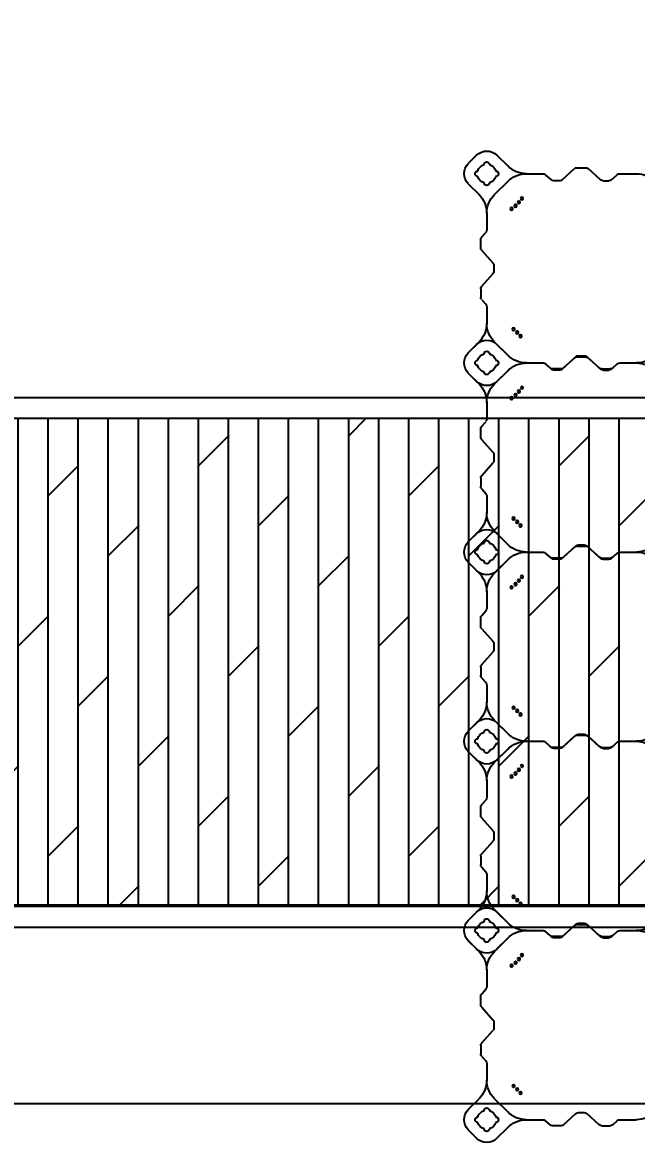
# Model space of a CAD drawing. Header units: millimetres. Extents: x -1612139 to -1260738, y 1141106 to 1536160.
# Drawn here: x -1334745 to -1333124, y 1253728 to 1256711 of the extents above; entities that cross this region are included whole.
import ezdxf

# ---------------------------------------------------------------- set-up
doc = ezdxf.new("R2010")
doc.units = ezdxf.units.MM
doc.header["$LTSCALE"] = 10
doc.layers.get('0').update_dxf_attribs({"linetype": 'CONTINUOUS'})
doc.layers.get('DEFPOINTS').update_dxf_attribs({"linetype": 'CONTINUOUS'})
for name, color, linetype in [('W-bridge approach引桥', 4, 'CONTINUOUS'), ('W-FLOAT_BOWL浮筒', 253, 'CONTINUOUS'), ('W-WOOD_FLOOR木地板', 30, 'CONTINUOUS')]:
    doc.layers.add(name, color=color, linetype=linetype)
doc.styles.add('STANDARD_T3', font='simplex.shx', dxfattribs={"width": 0.7, "bigfont": 'gbcbig.shx'})
doc.dimstyles.new('W&&200', dxfattribs={"dimtxt": 700, "dimasz": 200, "dimexe": 500, "dimexo": 600, "dimgap": 200, "dimtad": 1, "dimdec": 0, "dimzin": 0, "dimdsep": 46, "dimtxsty": 'STANDARD_T3', "dimcen": 0.09, "dimclrd": 1, "dimclre": 1, "dimclrt": 7, "dimazin": 2, "dimtfac": 1, "dimtdec": 0, "dimtix": 1, "dimtmove": 2, "dimatfit": 3, "dimfxl": 100, "dimtolj": 1, "dimtzin": 0, "dimarcsym": 0})

# ---------------------------------------------------------------- blocks, each defined once
blk = doc.blocks.new('橙色')
at = {"layer": 'W-FLOAT_BOWL浮筒', "color": 30}
for p, q in [((-48.8, 2526.9), (-26.9, 2548.8)), ((26.8, 2548.8), (55.2, 2520.5)), ((167.1, 2513.4), (155.3, 2502.6)), ((196.1, 2516), (173.9, 2516)), ((202.9, 2513.4), (235.6, 2483.6)), ((297.1, 2513.4), (264.4, 2483.6)), ((303.9, 2516), (326.1, 2516)), ((332.9, 2513.4), (344.7, 2502.6)), ((20.5, 2444.8), (55.2, 2479.5)), ((104.6, 2500), (148.5, 2500)), ((242.4, 2481), (257.6, 2481)), ((351.5, 2500), (395.3, 2500)), ((-48.8, 2473.2), (-20.5, 2444.8)), ((0, 2351.5), (0, 2395.4)), ((-13.4, 2332.9), (-2.6, 2344.7)), ((-16, 2303.9), (-16, 2326.1)), ((-13.4, 2297.1), (16.4, 2264.4)), ((19, 2242.4), (19, 2257.6)), ((-13.4, 2202.9), (16.4, 2235.6)), ((-16, 2196.1), (-16, 2173.9)), ((-13.4, 2167.1), (-2.6, 2155.3)), ((0, 2104.7), (0, 2148.5)), ((-48.8, 2026.8), (-20.5, 2055.2)), ((-48.8, 2026.9), (-26.9, 2048.8)), ((55.2, 2020.5), (20.5, 2055.2)), ((26.8, 2048.8), (55.2, 2020.5)), ((104.6, 2000), (148.7, 2000)), ((104.6, 2000), (148.5, 2000)), ((167.1, 2013.4), (155.3, 2002.6)), ((170.6, 2016.4), (155.5, 2002.6)), ((196.1, 2016), (173.9, 2016)), ((192.6, 2019), (177.4, 2019)), ((199.4, 2016.4), (232.1, 1986.6)), ((202.9, 2013.4), (235.6, 1983.6)), ((297.1, 2013.4), (264.4, 1983.6)), ((300.6, 2016.4), (267.9, 1986.6)), ((303.9, 2016), (326.1, 2016)), ((307.4, 2019), (322.6, 2019)), ((329.4, 2016.4), (344.5, 2002.6)), ((332.9, 2013.4), (344.7, 2002.6)), ((351.3, 2000), (395.3, 2000)), ((351.5, 2000), (395.3, 2000)), ((-48.8, 1973.2), (-20.5, 1944.8)), ((-26.9, 1951.2), (-48.8, 1973.1)), ((20.5, 1944.8), (55.2, 1979.5)), ((26.8, 1951.2), (55.2, 1979.5)), ((238.9, 1984), (261.1, 1984)), ((242.4, 1981), (257.6, 1981)), ((0, 1851.5), (0, 1895.4)), ((-16, 1803.9), (-16, 1826.1)), ((-13.4, 1832.9), (-2.6, 1844.7)), ((-13.4, 1797.1), (16.4, 1764.4)), ((-13.4, 1702.9), (16.4, 1735.6)), ((19, 1742.4), (19, 1757.6)), ((-16, 1696.1), (-16, 1673.9)), ((-13.4, 1667.1), (-2.6, 1655.3)), ((0, 1604.7), (0, 1648.5)), ((-48.8, 1526.8), (-20.5, 1555.2)), ((55.2, 1520.5), (20.5, 1555.2)), ((-48.8, 1526.9), (-26.9, 1548.8)), ((26.8, 1548.8), (55.2, 1520.5)), ((104.6, 1500), (148.5, 1500)), ((104.6, 1500), (148.7, 1500)), ((167.1, 1513.4), (155.3, 1502.6)), ((170.6, 1516.4), (155.5, 1502.6)), ((196.1, 1516), (173.9, 1516)), ((192.6, 1519), (177.4, 1519)), ((199.4, 1516.4), (232.1, 1486.6)), ((202.9, 1513.4), (235.6, 1483.6)), ((297.1, 1513.4), (264.4, 1483.6)), ((300.6, 1516.4), (267.9, 1486.6)), ((303.9, 1516), (326.1, 1516)), ((307.4, 1519), (322.6, 1519)), ((329.4, 1516.4), (344.5, 1502.6)), ((332.9, 1513.4), (344.7, 1502.6)), ((351.3, 1500), (395.3, 1500)), ((351.5, 1500), (395.3, 1500)), ((-48.8, 1473.2), (-20.5, 1444.8)), ((-26.9, 1451.2), (-48.8, 1473.1)), ((20.5, 1444.8), (55.2, 1479.5)), ((26.8, 1451.2), (55.2, 1479.5)), ((238.9, 1484), (261.1, 1484)), ((242.4, 1481), (257.6, 1481)), ((0, 1351.5), (0, 1395.4)), ((-13.4, 1332.9), (-2.6, 1344.7)), ((-16, 1303.9), (-16, 1326.1)), ((-13.4, 1297.1), (16.4, 1264.4)), ((19, 1242.4), (19, 1257.6)), ((-13.4, 1202.9), (16.4, 1235.6)), ((-16, 1196.1), (-16, 1173.9)), ((-13.4, 1167.1), (-2.6, 1155.3)), ((0, 1104.7), (0, 1148.5)), ((-48.8, 1026.8), (-20.5, 1055.2)), ((-48.8, 1026.9), (-26.9, 1048.8)), ((55.2, 1020.5), (20.5, 1055.2)), ((26.8, 1048.8), (55.2, 1020.5)), ((170.6, 1016.4), (155.5, 1002.6)), ((196.1, 1016), (173.9, 1016)), ((192.6, 1019), (177.4, 1019)), ((199.4, 1016.4), (232.1, 986.6)), ((300.6, 1016.4), (267.9, 986.6)), ((303.9, 1016), (326.1, 1016)), ((307.4, 1019), (322.6, 1019)), ((329.4, 1016.4), (344.5, 1002.6)), ((104.6, 1000), (148.7, 1000)), ((104.6, 1000), (148.5, 1000)), ((167.1, 1013.4), (155.3, 1002.6)), ((202.9, 1013.4), (235.6, 983.6)), ((297.1, 1013.4), (264.4, 983.6)), ((332.9, 1013.4), (344.7, 1002.6)), ((351.3, 1000), (395.3, 1000)), ((351.5, 1000), (395.3, 1000)), ((-48.8, 973.2), (-20.5, 944.8)), ((-26.9, 951.2), (-48.8, 973.1)), ((20.5, 944.8), (55.2, 979.5)), ((26.8, 951.2), (55.2, 979.5)), ((238.9, 984), (261.1, 984)), ((242.4, 981), (257.6, 981)), ((0, 851.5), (0, 895.4)), ((-13.4, 832.9), (-2.6, 844.7)), ((-16, 803.9), (-16, 826.1)), ((-13.4, 797.1), (16.4, 764.4)), ((19, 742.4), (19, 757.6)), ((-13.4, 702.9), (16.4, 735.6)), ((-16, 696.1), (-16, 673.9)), ((-13.4, 667.1), (-2.6, 655.3)), ((0, 604.7), (0, 648.5)), ((-48.8, 526.8), (-20.5, 555.2)), ((-48.8, 526.9), (-26.9, 548.8)), ((55.2, 520.5), (20.5, 555.2)), ((26.8, 548.8), (55.2, 520.5)), ((167.1, 513.4), (155.3, 502.6)), ((170.6, 516.4), (155.5, 502.6)), ((196.1, 516), (173.9, 516)), ((192.6, 519), (177.4, 519)), ((199.4, 516.4), (232.1, 486.6)), ((202.9, 513.4), (235.6, 483.6)), ((297.1, 513.4), (264.4, 483.6)), ((300.6, 516.4), (267.9, 486.6)), ((303.9, 516), (326.1, 516)), ((307.4, 519), (322.6, 519)), ((329.4, 516.4), (344.5, 502.6)), ((332.9, 513.4), (344.7, 502.6)), ((20.5, 444.8), (55.2, 479.5)), ((26.8, 451.2), (55.2, 479.5)), ((104.6, 500), (148.7, 500)), ((104.6, 500), (148.5, 500)), ((238.9, 484), (261.1, 484)), ((242.4, 481), (257.6, 481)), ((351.3, 500), (395.3, 500)), ((351.5, 500), (395.3, 500)), ((-48.8, 473.2), (-20.5, 444.8)), ((-26.9, 451.2), (-48.8, 473.1)), ((0, 351.5), (0, 395.4)), ((-13.4, 332.9), (-2.6, 344.7)), ((-16, 303.9), (-16, 326.1)), ((-13.4, 297.1), (16.4, 264.4)), ((19, 242.4), (19, 257.6)), ((-13.4, 202.9), (16.4, 235.6)), ((-16, 196.1), (-16, 173.9)), ((-13.4, 167.1), (-2.6, 155.3)), ((0, 104.7), (0, 148.5)), ((-48.8, 26.8), (-20.5, 55.2)), ((55.2, 20.5), (20.5, 55.2)), ((104.6, 0), (148.7, 0)), ((170.6, 16.4), (155.5, 2.6)), ((192.6, 19), (177.4, 19)), ((199.4, 16.4), (232.1, -13.4)), ((300.6, 16.4), (267.9, -13.4)), ((307.4, 19), (322.6, 19)), ((329.4, 16.4), (344.5, 2.6)), ((351.3, 0), (395.3, 0)), ((-26.9, -48.8), (-48.8, -26.9)), ((26.8, -48.8), (55.2, -20.5)), ((238.9, -16), (261.1, -16))]:
    blk.add_line(p, q, dxfattribs=at)
for centre in [(80.3, 2419.7), (89, 2429.4), (70.6, 2411), (65.3, 2092.9), (75.6, 2084.8), (84.8, 2075.6), (92.9, 2065.3), (70.6, 1911), (80.3, 1919.7), (89, 1929.4), (65.3, 1592.9), (75.6, 1584.8), (84.8, 1575.6), (92.9, 1565.3), (89, 1429.4), (70.6, 1411), (80.3, 1419.7), (65.3, 1092.9), (75.6, 1084.8), (84.8, 1075.6), (92.9, 1065.3), (89, 929.4), (70.6, 911), (80.3, 919.7), (65.3, 592.9), (75.6, 584.8), (84.8, 575.6), (92.9, 565.3), (80.3, 419.7), (89, 429.4), (70.6, 411), (65.3, 92.9), (75.6, 84.8), (84.8, 75.6), (92.9, 65.3)]:
    blk.add_circle(centre, 3.5, dxfattribs=at)
for centre, radius, start, end in [((0, 2522), 38, 45, 135), ((-22, 2500), 38, 135, 225), ((-24, 2500), 7, 90, 270), ((0, 2500), 25, 106.2602, 163.7398), ((0, 2524), 7, 0, 180), ((0, 2500), 25, 16.2602, 73.7398), ((24, 2500), 7, 270, 90), ((104.7, 2570), 70, 225, 270), ((173.9, 2506), 10, 90, 132.2737), ((196.1, 2506), 10, 47.7263, 90), ((303.9, 2506), 10, 90, 132.2737), ((326.1, 2506), 10, 47.7263, 90), ((0, 2500), 25, 196.2602, 253.7398), ((0, 2500), 25, 286.2602, 343.7398), ((104.7, 2430), 70, 90, 135), ((148.5, 2510), 10, 270, 312.2737), ((242.4, 2491), 10, 227.7263, 270), ((257.6, 2491), 10, 270, 312.2737), ((351.5, 2510), 10, 227.7263, 270), ((395.3, 2430), 70, 45, 90), ((0, 2476), 7, 180, 0), ((-70, 2395.3), 70, 0, 45), ((70, 2395.3), 70, 135, 180), ((-6, 2326.1), 10, 137.7263, 180), ((-10, 2351.5), 10, 317.7263, 0), ((-6, 2303.9), 10, 180, 222.2737), ((9, 2257.6), 10, 0, 42.2737), ((9, 2242.4), 10, 317.7263, 0), ((-6, 2196.1), 10, 137.7263, 180), ((-6, 2173.9), 10, 180, 222.2737), ((-10, 2148.5), 10, 0, 42.2737), ((-70, 2104.7), 70, 315, 0), ((70, 2104.7), 70, 180, 225), ((0, 2022), 38, 45, 135), ((0, 2024), 7, 0, 180), ((0, 2024), 7, 0, 180), ((-22, 2000), 38, 135, 225), ((-22, 2000), 38, 135, 225), ((-24, 2000), 7, 90, 270), ((-24, 2000), 7, 90, 270), ((0, 2000), 25, 106.2602, 163.7398), ((0, 2000), 25, 106.2602, 163.7398), ((0, 2000), 25, 16.2602, 73.7398), ((0, 2000), 25, 16.2602, 73.7398), ((24, 2000), 7, 270, 90), ((24, 2000), 7, 270, 90), ((104.7, 2070), 70, 225, 270), ((104.7, 2070), 70, 225, 270), ((104.7, 1930), 70, 90, 135), ((104.7, 1930), 70, 90, 135), ((148.5, 2010), 10, 270, 312.2737), ((148.7, 2010), 10, 270, 312.2737), ((173.9, 2006), 10, 90, 132.2737), ((177.4, 2009), 10, 90, 132.2737), ((192.6, 2009), 10, 47.7263, 90), ((196.1, 2006), 10, 47.7263, 90), ((303.9, 2006), 10, 90, 132.2737), ((307.4, 2009), 10, 90, 132.2737), ((322.6, 2009), 10, 47.7263, 90), ((326.1, 2006), 10, 47.7263, 90), ((351.3, 2010), 10, 227.7263, 270), ((351.5, 2010), 10, 227.7263, 270), ((395.3, 2070), 70, 270, 315), ((395.3, 1930), 70, 45, 90), ((0, 2000), 25, 196.2602, 253.7398), ((0, 2000), 25, 196.2602, 253.7398), ((0, 1976), 7, 180, 0), ((0, 1976), 7, 180, 0), ((0, 2000), 25, 286.2602, 343.7398), ((0, 2000), 25, 286.2602, 343.7398), ((238.9, 1994), 10, 227.7263, 270), ((242.4, 1991), 10, 227.7263, 270), ((257.6, 1991), 10, 270, 312.2737), ((261.1, 1994), 10, 270, 312.2737), ((0, 1978), 38, 225, 315), ((-70, 1895.3), 70, 0, 45), ((70, 1895.3), 70, 135, 180), ((-10, 1851.5), 10, 317.7263, 0), ((-6, 1826.1), 10, 137.7263, 180), ((-6, 1803.9), 10, 180, 222.2737), ((9, 1757.6), 10, 0, 42.2737), ((9, 1742.4), 10, 317.7263, 0), ((-6, 1696.1), 10, 137.7263, 180), ((-6, 1673.9), 10, 180, 222.2737), ((-10, 1648.5), 10, 0, 42.2737), ((-70, 1604.7), 70, 315, 0), ((70, 1604.7), 70, 180, 225), ((0, 1522), 38, 45, 135), ((-22, 1500), 38, 135, 225), ((-22, 1500), 38, 135, 225), ((0, 1500), 25, 106.2602, 163.7398), ((0, 1500), 25, 106.2602, 163.7398), ((0, 1524), 7, 0, 180), ((0, 1524), 7, 0, 180), ((0, 1500), 25, 16.2602, 73.7398), ((0, 1500), 25, 16.2602, 73.7398), ((-24, 1500), 7, 90, 270), ((-24, 1500), 7, 90, 270), ((0, 1500), 25, 196.2602, 253.7398), ((0, 1500), 25, 196.2602, 253.7398), ((0, 1500), 25, 286.2602, 343.7398), ((0, 1500), 25, 286.2602, 343.7398), ((24, 1500), 7, 270, 90), ((24, 1500), 7, 270, 90), ((104.7, 1570), 70, 225, 270), ((104.7, 1570), 70, 225, 270), ((104.7, 1430), 70, 90, 135), ((104.7, 1430), 70, 90, 135), ((148.5, 1510), 10, 270, 312.2737), ((148.7, 1510), 10, 270, 312.2737), ((173.9, 1506), 10, 90, 132.2737), ((177.4, 1509), 10, 90, 132.2737), ((192.6, 1509), 10, 47.7263, 90), ((196.1, 1506), 10, 47.7263, 90), ((303.9, 1506), 10, 90, 132.2737), ((307.4, 1509), 10, 90, 132.2737), ((322.6, 1509), 10, 47.7263, 90), ((326.1, 1506), 10, 47.7263, 90), ((351.3, 1510), 10, 227.7263, 270), ((351.5, 1510), 10, 227.7263, 270), ((395.3, 1570), 70, 270, 315), ((395.3, 1430), 70, 45, 90), ((0, 1476), 7, 180, 0), ((0, 1476), 7, 180, 0), ((238.9, 1494), 10, 227.7263, 270), ((242.4, 1491), 10, 227.7263, 270), ((257.6, 1491), 10, 270, 312.2737), ((261.1, 1494), 10, 270, 312.2737), ((0, 1478), 38, 225, 315), ((-70, 1395.3), 70, 0, 45), ((70, 1395.3), 70, 135, 180), ((-10, 1351.5), 10, 317.7263, 0), ((-6, 1326.1), 10, 137.7263, 180), ((-6, 1303.9), 10, 180, 222.2737), ((9, 1257.6), 10, 0, 42.2737), ((9, 1242.4), 10, 317.7263, 0), ((-6, 1196.1), 10, 137.7263, 180), ((-6, 1173.9), 10, 180, 222.2737), ((-10, 1148.5), 10, 0, 42.2737), ((-70, 1104.7), 70, 315, 0), ((70, 1104.7), 70, 180, 225), ((0, 1022), 38, 45, 135), ((-22, 1000), 38, 135, 225), ((-22, 1000), 38, 135, 225), ((0, 1000), 25, 106.2602, 163.7398), ((0, 1000), 25, 106.2602, 163.7398), ((0, 1024), 7, 0, 180), ((0, 1024), 7, 0, 180), ((0, 1000), 25, 16.2602, 73.7398), ((0, 1000), 25, 16.2602, 73.7398), ((104.7, 1070), 70, 225, 270), ((104.7, 1070), 70, 225, 270), ((173.9, 1006), 10, 90, 132.2737), ((177.4, 1009), 10, 90, 132.2737), ((192.6, 1009), 10, 47.7263, 90), ((196.1, 1006), 10, 47.7263, 90), ((303.9, 1006), 10, 90, 132.2737), ((307.4, 1009), 10, 90, 132.2737), ((322.6, 1009), 10, 47.7263, 90), ((326.1, 1006), 10, 47.7263, 90), ((395.3, 1070), 70, 270, 315), ((-24, 1000), 7, 90, 270), ((-24, 1000), 7, 90, 270), ((0, 1000), 25, 196.2602, 253.7398), ((0, 1000), 25, 196.2602, 253.7398), ((0, 1000), 25, 286.2602, 343.7398), ((0, 1000), 25, 286.2602, 343.7398), ((24, 1000), 7, 270, 90), ((24, 1000), 7, 270, 90), ((104.7, 930), 70, 90, 135), ((104.7, 930), 70, 90, 135), ((148.5, 1010), 10, 270, 312.2737), ((148.7, 1010), 10, 270, 312.2737), ((238.9, 994), 10, 227.7263, 270), ((261.1, 994), 10, 270, 312.2737), ((351.3, 1010), 10, 227.7263, 270), ((351.5, 1010), 10, 227.7263, 270), ((395.3, 930), 70, 45, 90), ((0, 976), 7, 180, 0), ((0, 976), 7, 180, 0), ((242.4, 991), 10, 227.7263, 270), ((257.6, 991), 10, 270, 312.2737), ((0, 978), 38, 225, 315), ((-70, 895.3), 70, 0, 45), ((70, 895.3), 70, 135, 180), ((-10, 851.5), 10, 317.7263, 0), ((-6, 826.1), 10, 137.7263, 180), ((-6, 803.9), 10, 180, 222.2737), ((9, 757.6), 10, 0, 42.2737), ((9, 742.4), 10, 317.7263, 0), ((-6, 696.1), 10, 137.7263, 180), ((-6, 673.9), 10, 180, 222.2737), ((-10, 648.5), 10, 0, 42.2737), ((-70, 604.7), 70, 315, 0), ((70, 604.7), 70, 180, 225), ((0, 522), 38, 45, 135), ((-22, 500), 38, 135, 225), ((-22, 500), 38, 135, 225), ((0, 500), 25, 106.2602, 163.7398), ((0, 500), 25, 106.2602, 163.7398), ((0, 524), 7, 0, 180), ((0, 524), 7, 0, 180), ((0, 500), 25, 16.2602, 73.7398), ((0, 500), 25, 16.2602, 73.7398), ((104.7, 570), 70, 225, 270), ((104.7, 570), 70, 225, 270), ((173.9, 506), 10, 90, 132.2737), ((177.4, 509), 10, 90, 132.2737), ((192.6, 509), 10, 47.7263, 90), ((196.1, 506), 10, 47.7263, 90), ((303.9, 506), 10, 90, 132.2737), ((307.4, 509), 10, 90, 132.2737), ((322.6, 509), 10, 47.7263, 90), ((326.1, 506), 10, 47.7263, 90), ((395.3, 570), 70, 270, 315), ((-24, 500), 7, 90, 270), ((-24, 500), 7, 90, 270), ((0, 500), 25, 196.2602, 253.7398), ((0, 500), 25, 196.2602, 253.7398), ((0, 500), 25, 286.2602, 343.7398), ((0, 500), 25, 286.2602, 343.7398), ((24, 500), 7, 270, 90), ((24, 500), 7, 270, 90), ((104.7, 430), 70, 90, 135), ((104.7, 430), 70, 90, 135), ((148.5, 510), 10, 270, 312.2737), ((148.7, 510), 10, 270, 312.2737), ((238.9, 494), 10, 227.7263, 270), ((242.4, 491), 10, 227.7263, 270), ((257.6, 491), 10, 270, 312.2737), ((261.1, 494), 10, 270, 312.2737), ((351.3, 510), 10, 227.7263, 270), ((351.5, 510), 10, 227.7263, 270), ((395.3, 430), 70, 45, 90), ((0, 478), 38, 225, 315), ((0, 476), 7, 180, 0), ((0, 476), 7, 180, 0), ((-70, 395.3), 70, 0, 45), ((70, 395.3), 70, 135, 180), ((-6, 326.1), 10, 137.7263, 180), ((-10, 351.5), 10, 317.7263, 0), ((-6, 303.9), 10, 180, 222.2737), ((9, 257.6), 10, 0, 42.2737), ((9, 242.4), 10, 317.7263, 0), ((-6, 196.1), 10, 137.7263, 180), ((-6, 173.9), 10, 180, 222.2737), ((-10, 148.5), 10, 0, 42.2737), ((-70, 104.7), 70, 315, 0), ((70, 104.7), 70, 180, 225), ((0, 24), 7, 0, 180), ((-22, 0), 38, 135, 225), ((-24, 0), 7, 90, 270), ((0, 0), 25, 106.2602, 163.7398), ((0, 0), 25, 16.2602, 73.7398), ((24, 0), 7, 270, 90), ((104.7, 70), 70, 225, 270), ((104.7, -70), 70, 90, 135), ((148.7, 10), 10, 270, 312.2737), ((177.4, 9), 10, 90, 132.2737), ((192.6, 9), 10, 47.7263, 90), ((307.4, 9), 10, 90, 132.2737), ((322.6, 9), 10, 47.7263, 90), ((351.3, 10), 10, 227.7263, 270), ((395.3, 70), 70, 270, 315), ((0, 0), 25, 196.2602, 253.7398), ((0, -24), 7, 180, 0), ((0, 0), 25, 286.2602, 343.7398), ((238.9, -6), 10, 227.7263, 270), ((261.1, -6), 10, 270, 312.2737), ((0, -22), 38, 225, 315)]:
    blk.add_arc(centre, radius, start, end, dxfattribs=at)
blk = doc.blocks.new('frfwwewe')
at = {"layer": 'W-WOOD_FLOOR木地板'}
h = blk.add_hatch(dxfattribs=at)
h.set_pattern_fill('DOLMIT', color=256, scale=100, angle=90)
h.set_pattern_definition([(90, (0, 0), (-79.374206, 5e-15), []), (135, (0, 0), (-158.7483, -158.7483), [112.2521, -224.504])])
h.paths.add_polyline_path([(82973.6, 41759.7), (87863.6, 41759.7), (87863.6, 40474.4), (82973.6, 40474.4)])
at = {"color": 3, "lineweight": 5}
for p, q in [((87918.6, 41819.4), (82918.6, 41819.4)), ((87918.6, 40419.4), (82408.6, 40419.4))]:
    blk.add_line(p, q, dxfattribs=at)
at = {"color": 0}
for p, q in [((87918.6, 41819.4), (82918.6, 41819.4)), ((87918.6, 40419.4), (82408.6, 40419.4))]:
    blk.add_line(p, q, dxfattribs=at)
at = {"lineweight": 5}
for p, q in [((87863.6, 41764.4), (82973.6, 41764.4)), ((87863.6, 40474.4), (82973.6, 40474.4))]:
    blk.add_line(p, q, dxfattribs=at)
blk.add_lwpolyline([(82973.6, 41759.7), (87863.6, 41759.7), (87863.6, 40474.4), (82973.6, 40474.4)], close=True)
blk = doc.blocks.new('*D193')
at = {"color": 1, "lineweight": -2, "transparency": 16777216}
for p, q in [((-1333518.8, 1269731.8), (-1333518.8, 1270331.8)), ((-1324518.8, 1269731.8), (-1324518.8, 1270331.8)), ((-1324718.8, 1269831.8), (-1333318.8, 1269831.8))]:
    blk.add_line(p, q, dxfattribs=at)
at = {"color": 1, "transparency": 16777216}
for points in [[(-1333318.8, 1269865.1), (-1333318.8, 1269798.5), (-1333518.8, 1269831.8)], [(-1324718.8, 1269865.1), (-1324718.8, 1269798.5), (-1324518.8, 1269831.8)]]:
    blk.add_solid(points, dxfattribs=at)
at = {"layer": 'DEFPOINTS', "color": 0, "transparency": 16777216}
for p in [(-1333518.8, 1269831.8), (-1324518.8, 1268311.5), (-1333518.8, 1256311.5)]:
    blk.add_point(p, dxfattribs=at)
at = {"color": 7, "transparency": 16777216, "insert": (-1329018.8, 1270381.8), "char_height": 700, "attachment_point": 5, "style": 'STANDARD_T3'}
blk.add_mtext('\\A1;9000', dxfattribs=at)
blk = doc.blocks.new('*D183')
at = {"color": 1, "lineweight": -2, "transparency": 16777216}
for p, q in [((-1333518.8, 1271320.9), (-1333518.8, 1271920.9)), ((-1311518.8, 1271320.9), (-1311518.8, 1271920.9)), ((-1333318.8, 1271420.9), (-1311718.8, 1271420.9))]:
    blk.add_line(p, q, dxfattribs=at)
at = {"color": 1, "transparency": 16777216}
for points in [[(-1333318.8, 1271454.3), (-1333318.8, 1271387.6), (-1333518.8, 1271420.9)], [(-1311718.8, 1271454.3), (-1311718.8, 1271387.6), (-1311518.8, 1271420.9)]]:
    blk.add_solid(points, dxfattribs=at)
at = {"layer": 'DEFPOINTS', "color": 0, "transparency": 16777216}
for p in [(-1311518.8, 1271420.9), (-1333518.8, 1256311.5), (-1311518.8, 1253811.5)]:
    blk.add_point(p, dxfattribs=at)
at = {"color": 7, "transparency": 16777216, "insert": (-1321828.2, 1271970.9), "char_height": 700, "attachment_point": 5, "style": 'STANDARD_T3'}
blk.add_mtext('\\A1;22000', dxfattribs=at)

msp = doc.modelspace()

# ---------------------------------------------------------------- linework, layer by layer
msp.add_lwpolyline([(-1339097.9, 1253854.2), (-1274270.1, 1253854.2), (-1274270.1, 1245071.3), (-1339097.9, 1245071.3)], close=True)

# ---------------------------------------------------------------- block references
at = {"xscale": -1, "rotation": 180}
msp.add_blockref('橙色', (-1333518.8, 1256311.5), dxfattribs=at)
at = {"layer": 'W-bridge approach引桥', "xscale": -1, "rotation": 180}
msp.add_blockref('frfwwewe', (-1419674.4, 1296138.9, -0.6), dxfattribs=at)

# ---------------------------------------------------------------- dimensions: what is measured, and where the dimension line sits
dim = msp.add_linear_dim(base=(-1311518.8, 1271420.9), p1=(-1333518.8, 1256311.5), p2=(-1311518.8, 1253811.5), dimstyle='W&&200', override={"dimfxlon": 1})
dim.commit()
dim.dimension.update_dxf_attribs({"geometry": '*D183', "text_midpoint": (-1321828.2, 1271970.9), "dimtype": 160})
dim = msp.add_linear_dim(base=(-1333518.8, 1269831.8), p1=(-1324518.8, 1268311.5), p2=(-1333518.8, 1256311.5), dimstyle='W&&200', override={"dimfxlon": 1})
dim.commit()
dim.dimension.update_dxf_attribs({"geometry": '*D193', "text_midpoint": (-1329018.8, 1270381.8)})

doc.saveas('drawing.dxf')
